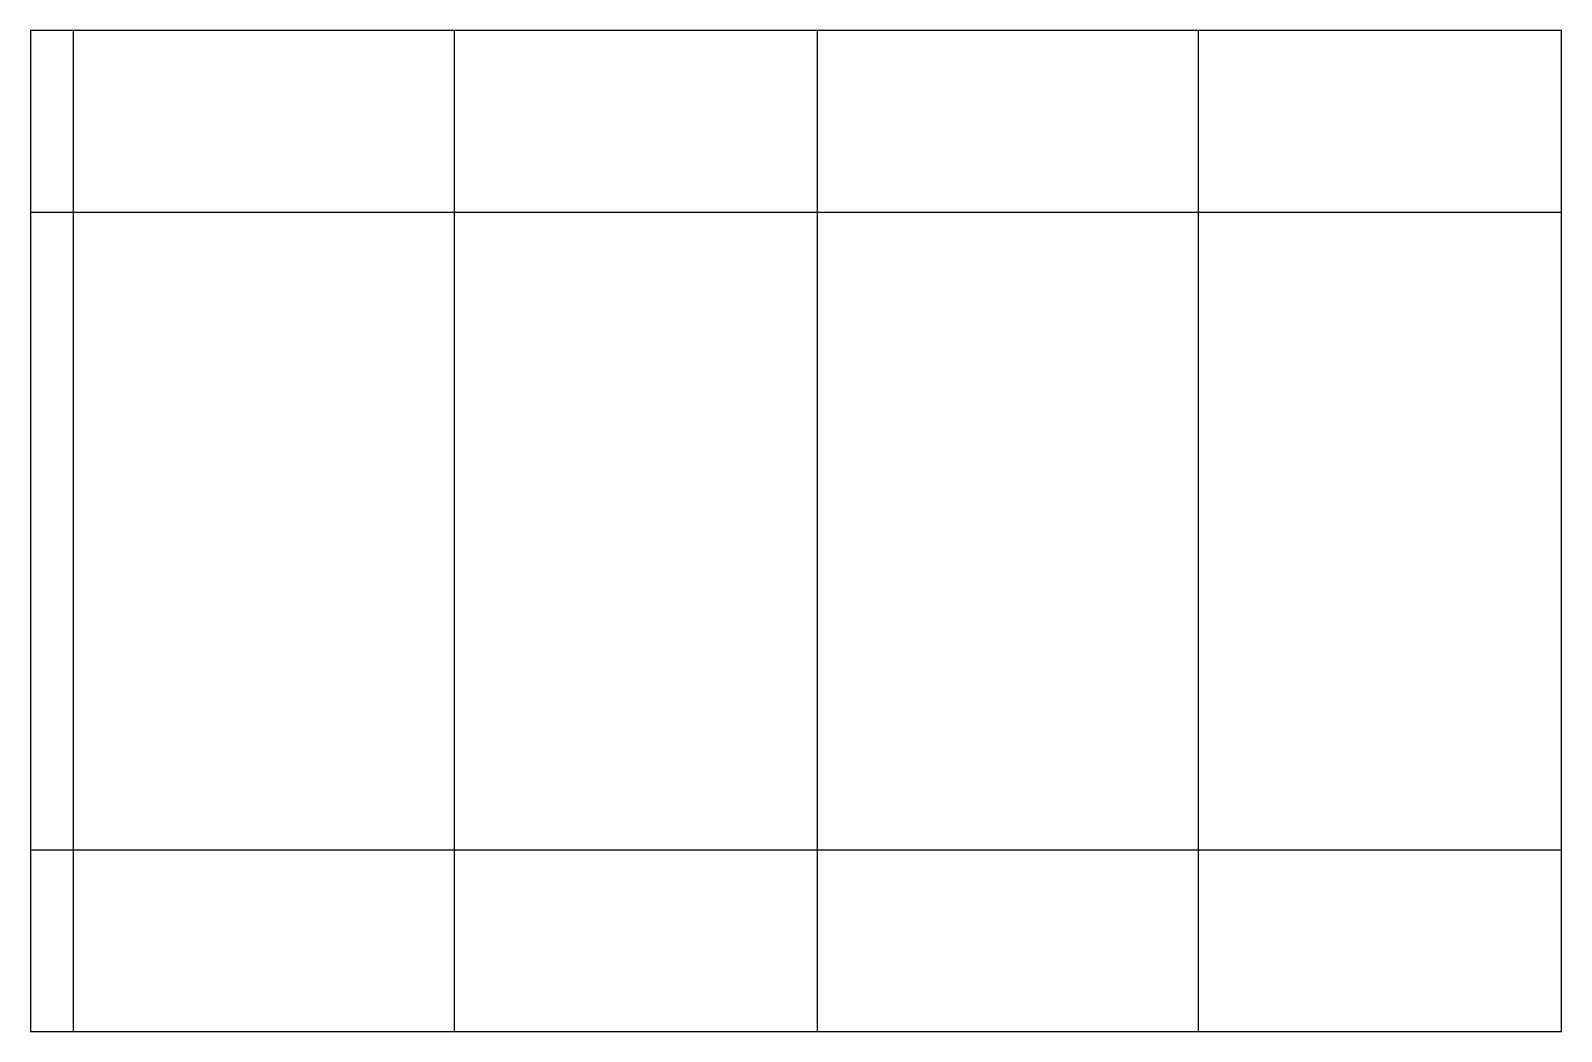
# Model space of a CAD drawing. Extents: x 0 to 1253, y 0 to 819.
import ezdxf

# ---------------------------------------------------------------- set-up
doc = ezdxf.new("R2010")
doc.units = 0

msp = doc.modelspace()

# ---------------------------------------------------------------- linework, layer by layer
at = {"layer": 'CREASE'}
for p, q in [((0, 670.5), (1253, 670.5)), ((35, 148.5), (35, 670.5)), ((347, 148.5), (347, 670.5)), ((644, 148.5), (644, 670.5)), ((956, 148.5), (956, 670.5)), ((0, 148.5), (1253, 148.5))]:
    msp.add_line(p, q, dxfattribs=at)
at = {"layer": 'CUT'}
for p, q in [((1253, 819), (0, 819)), ((0, 819), (0, 0)), ((35, 670.5), (35, 819)), ((347, 670.5), (347, 819)), ((644, 670.5), (644, 819)), ((956, 670.5), (956, 819)), ((1253, 0), (1253, 819)), ((35, 0), (35, 148.5)), ((347, 0), (347, 148.5)), ((644, 0), (644, 148.5)), ((956, 0), (956, 148.5)), ((0, 0), (1253, 0))]:
    msp.add_line(p, q, dxfattribs=at)

doc.saveas('drawing.dxf')
